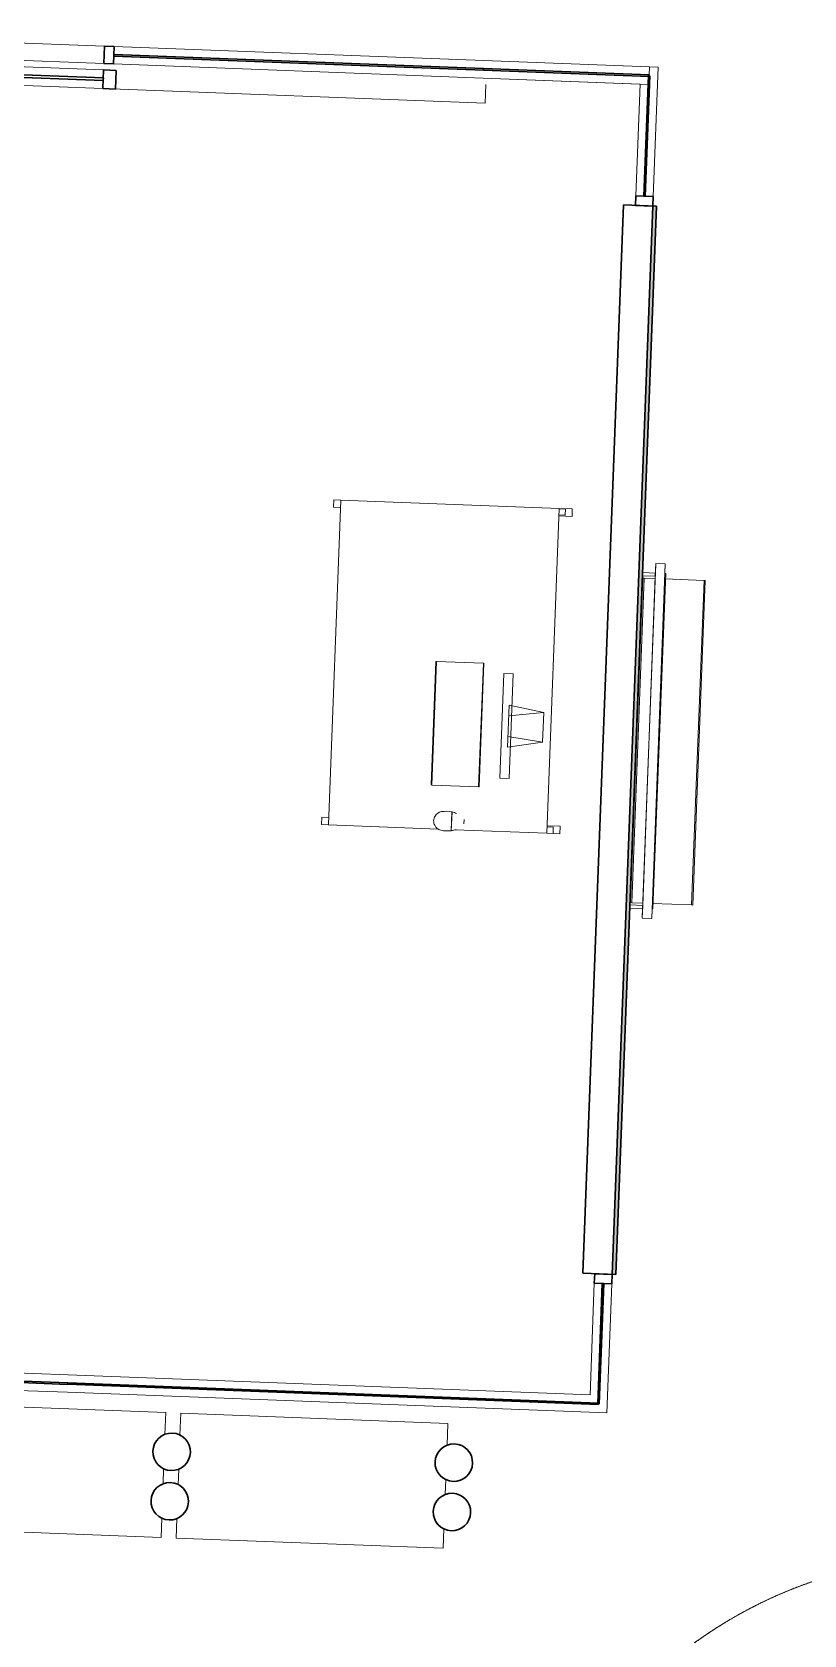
# Model space of a CAD drawing. Header units: millimetres. Extents: x 17567 to 83301, y -4294 to 56331.
# Drawn here: x 59764 to 62853, y 12797 to 19213 of the extents above; entities that cross this region are included whole.
import ezdxf

# ---------------------------------------------------------------- set-up
doc = ezdxf.new("R2010")
doc.units = ezdxf.units.MM
doc.header["$MEASUREMENT"] = 0
doc.linetypes.add('Hidden', pattern=[7.14375, 4.7625, -2.38125])
for name, color, linetype, lineweight in [('A-DETL-GENF', 92, 'Continuous', 13), ('A-DOOR', 33, 'Continuous', 13), ('A-DOOR-FRAM', 33, 'Continuous', 30), ('A-GLAZ-CURT', 52, 'Continuous', 13), ('A-GLAZ-CWMG', 51, 'Continuous', 13), ('A-WALL-PATT', 111, 'Continuous', 13), ('E-ELEC-EQPM', 71, 'Continuous', 13), ('E-ELEC-EQPM-HDLN', 91, 'Hidden', 13), ('I-FURN', 40, 'Continuous', 13), ('I-WALL', 2, 'Continuous', 13), ('Q-CASE', 33, 'Continuous', 13), ('Q-SPCQ', 91, 'Continuous', 13)]:
    doc.layers.add(name, color=color, linetype=linetype, lineweight=lineweight)

# ---------------------------------------------------------------- blocks, each defined once
blk = doc.blocks.new('System Panel - Glazed 6mm_Centre-9908075-GA PLAN - LEVEL 11')
at = {"layer": 'A-GLAZ-CURT', "lineweight": 30}
for p, q in [((241, 3), (-241, 3)), ((-241, 3), (-241, -3)), ((241, -3), (241, 3)), ((-241, -3), (241, -3))]:
    blk.add_line(p, q, dxfattribs=at)
blk = doc.blocks.new('Electrical Equipment_Fixed TV Screen_SCR-002 - SCR-002_10-9916045-GA PLAN - LEVEL 11')
at = {"layer": 'E-ELEC-EQPM'}
for p, q in [((-234, 0), (-234, -50.8)), ((-221.2, 0), (-221.2, -50.8)), ((1097.2, 0), (-221.2, 0)), ((1097.2, -50.8), (1097.2, 0)), ((-234, -50.8), (-272, -50.8)), ((-272, -50.8), (-272, -88.9)), ((-221.2, -50.8), (-272, -50.8)), ((-272, -50.8), (-272, -88.9)), ((1148, -50.8), (-272, -50.8)), ((-272, -50.8), (-272, -88.9)), ((1109.9, 0), (-234, 0)), ((1097.2, -50.8), (-221.2, -50.8)), ((867.2, 0), (-92.8, 0)), ((1148, -50.8), (1097.2, -50.8)), ((1109.9, -50.8), (1109.9, 0)), ((1148, -50.8), (1109.9, -50.8)), ((1148, -88.9), (1148, -50.8)), ((1148, -88.9), (1148, -50.8)), ((1148, -88.9), (1148, -50.8)), ((-272, -88.9), (-234, -88.9)), ((-272, -88.9), (1148, -88.9)), ((-272, -88.9), (1148, -88.9)), ((-234, -88.9), (-234, -92.3)), ((-234, -92.3), (1109.9, -92.3)), ((1109.9, -88.9), (1148, -88.9)), ((1109.9, -92.3), (1109.9, -88.9))]:
    blk.add_line(p, q, dxfattribs=at)
blk = doc.blocks.new('EEQ-PC-Monitor-_-Keyboard - WEQ-05-9001072-GA PLAN - LEVEL 11')
at = {"layer": 'E-ELEC-EQPM'}
for p, q in [((-210, -128.2), (-210, -165.3)), ((210, -128.2), (-210, -128.2)), ((210, -128.2), (210, -165.3)), ((-210, -165.3), (210, -165.3))]:
    blk.add_line(p, q, dxfattribs=at)
at = {"layer": 'I-FURN'}
for p, q in [((-84.2, -139.9), (-59.5, 0)), ((-59.5, 0), (59.5, -0.1)), ((-41.6, -139.9), (-59.3, -1.4)), ((41.6, -139.9), (59.5, -0.1)), ((59.5, -0.1), (84.2, -139.9)), ((84.2, -139.9), (-84.2, -139.9))]:
    blk.add_line(p, q, dxfattribs=at)
at = {"layer": 'Q-SPCQ'}
for p, q in [((247.3, -247.1), (-248, -247.1)), ((-248, -249.4), (-248, -247.1)), ((-248, -436.8), (-248, -249.4)), ((-248, -249.4), (247.3, -249.4)), ((247.3, -247.1), (247.3, -249.4)), ((247.3, -249.4), (247.3, -436.8)), ((380.9, -302.5), (398.2, -302.5)), ((352, -352.7), (427.1, -352.7)), ((352.1, -351.9), (427, -351.9)), ((352.9, -351.9), (352.9, -352.7)), ((352.9, -352.7), (352.9, -351.9)), ((426.2, -352.7), (426.2, -351.9)), ((426.2, -351.9), (426.2, -352.7)), ((-248, -439.9), (-248, -436.8)), ((247.3, -436.8), (-248, -436.8)), ((-248, -439.9), (247.3, -439.9)), ((247.3, -436.8), (247.3, -439.9))]:
    blk.add_line(p, q, dxfattribs=at)
for centre, radius, start, end in [((474.9, -373), 124.6, 170.64351, 189.7343), ((432.5, -365.7), 81.5, 156.59461, 170.2657), ((346.6, -365.7), 81.5, 9.7343, 23.40539), ((304.2, -373), 124.6, 350.2657, 9.35649), ((385.9, -388.2), 34.3, 189.7343, 244.50058), ((393.6, -372), 52.3, 244.50058, 265.49942), ((385.4, -372), 52.3, 274.50058, 295.49942), ((393.2, -388.2), 34.3, 295.49942, 350.2657)]:
    blk.add_arc(centre, radius, start, end, dxfattribs=at)
blk = doc.blocks.new('BVN_Joinery_FLAT STORE_JO-N-13 - BVN_Joinery_FLAT STORE_JO-N-13-8349981-GA PLAN - LEVEL 11')
at = {"layer": 'Q-CASE'}
for p, q in [((-581.5, 27.5), (-611.5, 27.5)), ((-611.5, -25), (-611.5, 27.5)), ((-585.3, 0), (-610.3, 0)), ((-585.3, -25), (-585.3, 0)), ((-581.5, 27.5), (-581.5, -25)), ((689.7, 27.5), (659.7, 27.5)), ((659.7, -25), (659.7, 27.5)), ((664.7, 0), (664.7, -25)), ((689.7, 0), (664.7, 0)), ((689.7, 27.5), (689.7, 0.1)), ((689.7, -25), (689.7, 0)), ((-611.5, -25), (-611.5, -900)), ((689.7, -25), (-611.5, -25)), ((-610.3, 0), (-610.3, -25)), ((689.7, -392.3), (689.7, -25)), ((689.7, -900), (689.7, -460.8)), ((-611.5, -900), (689.7, -900)), ((-611.5, -927.5), (-611.5, -900.1)), ((-611.5, -927.5), (-581.5, -927.5)), ((-581.5, -900.1), (-581.5, -927.5)), ((659.7, -927.5), (659.7, -900.1)), ((659.7, -927.5), (689.7, -927.5)), ((689.7, -900.1), (689.7, -927.5))]:
    blk.add_line(p, q, dxfattribs=at)
blk = doc.blocks.new('Rectangular Mullion - JEB_15 x 70mm-10456279-GA PLAN - LEVEL 11')
at = {"layer": 'A-GLAZ-CWMG'}
for p, q in [((-19599.6, 14114.9), (-19599.6, 13667.9)), ((-19529.6, 14114.9), (-19529.6, 13597.9))]:
    blk.add_line(p, q, dxfattribs=at)
blk = doc.blocks.new('BVN_Electrical Fixtures_Existing Power _ Data Pole_Single - BVN_Electrical Fixtures_Existing Power _ Data Pole_Single-5867652-GA PLAN - LEVEL 11')
at = {"layer": 'Q-CASE', "lineweight": 30}
for start, end in [(360, 180), (180, 360)]:
    blk.add_arc((0, 0), 75, start, end, dxfattribs=at)
blk = doc.blocks.new('RECEPTION HACK3 - RECEPTION HACK-9900925-GA PLAN - LEVEL 11')
at = {"layer": 'Q-CASE'}
for p, q in [((-21293.6, 13566.7), (-22363.6, 13566.7)), ((-22363.6, 13566.7), (-22363.6, 13476.9)), ((-21293.6, 13479.5), (-21293.6, 13566.7)), ((-20163.4, 13566.7), (-21233.4, 13566.7)), ((-21233.4, 13566.7), (-21233.4, 13478.5)), ((-20163.4, 13479.5), (-20163.4, 13566.7)), ((-22363.6, 13339.2), (-22363.6, 13278.9)), ((-21293.6, 13281.6), (-21293.6, 13341.8)), ((-21233.4, 13342.8), (-21233.4, 13280.6)), ((-20163.4, 13281.6), (-20163.4, 13341.8)), ((-22363.6, 13141.2), (-22363.6, 13066.7)), ((-21293.6, 13066.7), (-21293.6, 13143.9)), ((-21233.4, 13144.9), (-21233.4, 13066.7)), ((-20163.4, 13066.7), (-20163.4, 13143.9)), ((-22363.6, 13066.7), (-21293.6, 13066.7)), ((-21233.4, 13066.7), (-20163.4, 13066.7))]:
    blk.add_line(p, q, dxfattribs=at)
blk = doc.blocks.new('System Panel - Glazed 6mm_Centre-9906496-GA PLAN - LEVEL 11')
at = {"layer": 'A-GLAZ-CURT', "lineweight": 30}
for p, q in [((750, 3), (-750, 3)), ((-750, 3), (-750, -3)), ((750, -3), (750, 3)), ((-750, -3), (750, -3))]:
    blk.add_line(p, q, dxfattribs=at)
blk = doc.blocks.new('System Panel - Glazed 6mm_Centre-10456283-GA PLAN - LEVEL 11')
at = {"layer": 'A-GLAZ-CURT', "lineweight": 30}
for p, q in [((312.7, 3), (-312.7, 3)), ((-312.7, 3), (-312.7, -3)), ((312.7, -3), (312.7, 3)), ((-312.7, -3), (312.7, -3))]:
    blk.add_line(p, q, dxfattribs=at)
blk = doc.blocks.new('DCW_Door_Glass Sliding Single - DCW_Door_Glass Sliding Single-9906524-GA PLAN - LEVEL 11')
at = {"layer": 'A-DETL-GENF'}
for p, q in [((-100, -185), (100, -185)), ((100, -185), (43.4, -241.6))]:
    blk.add_line(p, q, dxfattribs=at)
at = {"layer": 'A-DOOR'}
for p, q in [((2271.5, -135), (2271.5, -60)), ((740.5, -135), (2271.5, -135))]:
    blk.add_line(p, q, dxfattribs=at)
at = {"layer": 'A-DOOR', "lineweight": 30}
for p, q in [((-740.5, -92.5), (740.5, -92.5)), ((-740.5, -102.5), (-740.5, -92.5)), ((740.5, -102.5), (-740.5, -102.5)), ((740.5, -92.5), (740.5, -102.5))]:
    blk.add_line(p, q, dxfattribs=at)
at = {"layer": 'A-DOOR-FRAM'}
for p, q in [((-790.5, -60), (-740.5, -60)), ((-790.5, -135), (-790.5, -60)), ((-740.5, -60), (-740.5, -135)), ((740.5, -60), (790.5, -60)), ((740.5, -135), (740.5, -60)), ((790.5, -60), (790.5, -135)), ((-740.5, -135), (-790.5, -135)), ((790.5, -135), (740.5, -135))]:
    blk.add_line(p, q, dxfattribs=at)
at = {"layer": 'A-DOOR-FRAM', "lineweight": 13}
for p, q in [((740.5, -60), (-690.5, -60)), ((-690.5, -135), (740.5, -135))]:
    blk.add_line(p, q, dxfattribs=at)
blk = doc.blocks.new('System Panel - Glazed 6mm_Centre-9906520-GA PLAN - LEVEL 11')
at = {"layer": 'A-GLAZ-CURT', "lineweight": 30}
for p, q in [((740.5, 3), (-740.5, 3)), ((-740.5, 3), (-740.5, -3)), ((740.5, -3), (740.5, 3)), ((-740.5, -3), (740.5, -3))]:
    blk.add_line(p, q, dxfattribs=at)
blk = doc.blocks.new('Rectangular Mullion - JEB_15 x 70mm-9906491-GA PLAN - LEVEL 11')
at = {"layer": 'A-GLAZ-CWMG'}
for p, q in [((-21690.1, 13667.9), (-23190.1, 13667.9)), ((-21690.1, 13597.9), (-23190.1, 13597.9))]:
    blk.add_line(p, q, dxfattribs=at)
blk = doc.blocks.new('Rectangular Mullion - JEB_15 x 70mm-10456280-GA PLAN - LEVEL 11')
at = {"layer": 'A-GLAZ-CWMG'}
for p, q in [((-19599.6, 13667.9), (-20190.1, 13667.9)), ((-19529.6, 13597.9), (-20190.1, 13597.9))]:
    blk.add_line(p, q, dxfattribs=at)
blk = doc.blocks.new('Rectangular Mullion - JEB_15 x 70mm-9906518-GA PLAN - LEVEL 11')
at = {"layer": 'A-GLAZ-CWMG'}
for p, q in [((-21746.8, 18988.5), (-23227.8, 18988.5)), ((-21746.8, 18918.5), (-23227.8, 18918.5))]:
    blk.add_line(p, q, dxfattribs=at)
blk = doc.blocks.new('Rectangular Mullion - JEB_15 x 70mm-9906517-GA PLAN - LEVEL 11')
at = {"layer": 'A-GLAZ-CWMG'}
for p, q in [((-23227.8, 18988.5), (-24708.8, 18988.5)), ((-23227.8, 18918.5), (-24708.8, 18918.5))]:
    blk.add_line(p, q, dxfattribs=at)
blk = doc.blocks.new('System Panel - Glazed 6mm_Centre-10456326-GA PLAN - LEVEL 11')
at = {"layer": 'A-GLAZ-CURT', "lineweight": 30}
for p, q in [((331.6, 3), (-331.6, 3)), ((-331.6, 3), (-331.6, -3)), ((331.6, -3), (331.6, 3)), ((-331.6, -3), (331.6, -3))]:
    blk.add_line(p, q, dxfattribs=at)
blk = doc.blocks.new('Rectangular Mullion - JEB_15 x 70mm-10554891-GA PLAN - LEVEL 11')
at = {"layer": 'A-GLAZ-CWMG'}
for p, q in [((-19529.6, 18988.5), (-20227.8, 18988.5)), ((-19599.6, 18918.5), (-20227.8, 18918.5))]:
    blk.add_line(p, q, dxfattribs=at)
blk = doc.blocks.new('Rectangular Mullion - JEB_38 x 70mm-9906348-GA PLAN - LEVEL 11')
at = {"layer": 'A-GLAZ-CWMG', "lineweight": 30}
for p, q in [((-19, 35), (19, 35)), ((-19, -35), (-19, 35)), ((19, 35), (19, -35)), ((19, -35), (-19, -35))]:
    blk.add_line(p, q, dxfattribs=at)
blk = doc.blocks.new('System Panel - Glazed 6mm_Centre-10554889-GA PLAN - LEVEL 11')
at = {"layer": 'A-GLAZ-CURT', "lineweight": 30}
for p, q in [((241.5, 3), (-241.5, 3)), ((-241.5, 3), (-241.5, -3)), ((241.5, -3), (241.5, 3)), ((-241.5, -3), (241.5, -3))]:
    blk.add_line(p, q, dxfattribs=at)
blk = doc.blocks.new('Rectangular Mullion - JEB_15 x 70mm-10554890-GA PLAN - LEVEL 11')
at = {"layer": 'A-GLAZ-CWMG'}
for p, q in [((-19529.6, 18988.5), (-19529.6, 18470.6)), ((-19599.6, 18918.5), (-19599.6, 18470.6))]:
    blk.add_line(p, q, dxfattribs=at)
blk = doc.blocks.new('Rectangular Mullion - JEB_38 x 70mm-9907649-GA PLAN - LEVEL 11')
at = {"layer": 'A-GLAZ-CWMG', "lineweight": 30}
for p, q in [((-38, 35), (0, 35)), ((-38, -35), (-38, 35)), ((0, 35), (0, -35)), ((0, -35), (-38, -35))]:
    blk.add_line(p, q, dxfattribs=at)
blk = doc.blocks.new('Rectangular Mullion - JEB_38 x 70mm-9904427-GA PLAN - LEVEL 11')
at = {"layer": 'A-GLAZ-CWMG', "lineweight": 30}
for p, q in [((0, 35), (-38, 35)), ((-38, 35), (-38, -35)), ((0, -35), (0, 35)), ((-38, -35), (0, -35))]:
    blk.add_line(p, q, dxfattribs=at)
blk = doc.blocks.new('POWER_DATA_DROPPER - POWER_DATA_DROPPER-V128-GA PLAN - LEVEL 11')
at = {"layer": 'E-ELEC-EQPM-HDLN'}
for q in [(0, 200), (-200, 0), (0, -200), (200, 0)]:
    blk.add_line((0, 0), q, dxfattribs=at)
blk.add_circle((0, 0), 1800, dxfattribs=at)
for start, end in [(21.91526, 173.64398), (359.07918, 359.72404), (355.75817, 356.40302), (297.31303, 331.83156), (237.99527, 287.35668), (295.1731, 295.8395)]:
    blk.add_arc((0, 0), 1800, start, end, dxfattribs=at)
blk = doc.blocks.new('POWER_DATA_DROPPER - POWER_DATA_DROPPER-V132-GA PLAN - LEVEL 11')
at = {"layer": 'E-ELEC-EQPM-HDLN'}
for q in [(0, 200), (-200, 0), (0, -200), (200, 0)]:
    blk.add_line((0, 0), q, dxfattribs=at)
blk.add_circle((0, 0), 1800, dxfattribs=at)
for start, end in [(52.86353, 99.02208), (108.24346, 110.16206), (114.68698, 187.27008), (35.28898, 37.0873), (0.56509, 1.22175), (238.80001, 335.17653), (209.38906, 210.04823), (212.78374, 213.4429)]:
    blk.add_arc((0, 0), 1800, start, end, dxfattribs=at)
blk = doc.blocks.new('BVN_Project Room North Shelf - JO-N-31-V298-GA PLAN - LEVEL 11')
at = {"layer": 'Q-CASE'}
for p, q in [((-605.3, -53.5), (-605.3, -48.5)), ((694.7, -48.5), (-605.3, -48.5)), ((-605.3, -211.1), (-605.3, -53.5)), ((694.7, -53.5), (-605.3, -53.5)), ((694.7, -48.5), (694.7, -53.5)), ((694.7, -53.5), (694.7, -211.1)), ((-605.3, -293.5), (-605.3, -249.2)), ((694.7, -249.2), (694.7, -293.5)), ((-605.3, -298.5), (-605.3, -293.5)), ((694.7, -293.5), (-605.3, -293.5)), ((-605.3, -298.5), (694.7, -298.5)), ((694.7, -293.5), (694.7, -298.5))]:
    blk.add_line(p, q, dxfattribs=at)
blk = doc.blocks.new('DCW_Door_Glass Sliding Single - DCW_Door_Glass Sliding Single-V324-GA PLAN - LEVEL 11')
at = {"layer": 'A-DETL-GENF'}
for p, q in [((-100, -185), (100, -185)), ((100, -185), (43.4, -241.6))]:
    blk.add_line(p, q, dxfattribs=at)
at = {"layer": 'A-DOOR'}
for p, q in [((2271.5, -135), (2271.5, -60)), ((740.5, -135), (2271.5, -135))]:
    blk.add_line(p, q, dxfattribs=at)
at = {"layer": 'A-DOOR', "lineweight": 30}
for p, q in [((-740.5, -92.5), (740.5, -92.5)), ((-740.5, -102.5), (-740.5, -92.5)), ((740.5, -102.5), (-740.5, -102.5)), ((740.5, -92.5), (740.5, -102.5))]:
    blk.add_line(p, q, dxfattribs=at)
at = {"layer": 'A-DOOR-FRAM'}
for p, q in [((-790.5, -60), (-740.5, -60)), ((-790.5, -135), (-790.5, -60)), ((-740.5, -60), (-740.5, -135)), ((740.5, -60), (790.5, -60)), ((740.5, -135), (740.5, -60)), ((790.5, -60), (790.5, -135)), ((-740.5, -135), (-790.5, -135)), ((790.5, -135), (740.5, -135))]:
    blk.add_line(p, q, dxfattribs=at)
at = {"layer": 'A-DOOR-FRAM', "lineweight": 13}
for p, q in [((740.5, -60), (-690.5, -60)), ((-690.5, -135), (740.5, -135))]:
    blk.add_line(p, q, dxfattribs=at)
blk = doc.blocks.new('System Panel - Glazed 6mm_Centre-V321-GA PLAN - LEVEL 11')
at = {"layer": 'A-GLAZ-CURT', "lineweight": 30}
for p, q in [((740.5, 3), (-740.5, 3)), ((-740.5, 3), (-740.5, -3)), ((740.5, -3), (740.5, 3)), ((-740.5, -3), (740.5, -3))]:
    blk.add_line(p, q, dxfattribs=at)
blk = doc.blocks.new('Rectangular Mullion - JEB_15 x 70mm-V326-GA PLAN - LEVEL 11')
at = {"layer": 'A-GLAZ-CWMG'}
for p, q in [((-21746.8, 18988.5), (-23227.8, 18988.5)), ((-21746.8, 18918.5), (-23227.8, 18918.5))]:
    blk.add_line(p, q, dxfattribs=at)
blk = doc.blocks.new('Rectangular Mullion - JEB_15 x 70mm-V325-GA PLAN - LEVEL 11')
at = {"layer": 'A-GLAZ-CWMG'}
for p, q in [((-23227.8, 18988.5), (-24708.8, 18988.5)), ((-23227.8, 18918.5), (-24708.8, 18918.5))]:
    blk.add_line(p, q, dxfattribs=at)
blk = doc.blocks.new('System Panel - Glazed 6mm_Centre-V327-GA PLAN - LEVEL 11')
at = {"layer": 'A-GLAZ-CURT', "lineweight": 30}
for p, q in [((331.6, 3), (-331.6, 3)), ((-331.6, 3), (-331.6, -3)), ((331.6, -3), (331.6, 3)), ((-331.6, -3), (331.6, -3))]:
    blk.add_line(p, q, dxfattribs=at)
blk = doc.blocks.new('Rectangular Mullion - JEB_15 x 70mm-10456327-GA PLAN - LEVEL 11')
at = {"layer": 'A-GLAZ-CWMG'}
for p, q in [((-19564.6, 18988.5), (-20227.8, 18988.5)), ((-19564.6, 18988.5), (-19564.6, 18956.5)), ((-19567.6, 18918.5), (-20227.8, 18918.5))]:
    blk.add_line(p, q, dxfattribs=at)
blk = doc.blocks.new('Rectangular Mullion - JEB_38 x 70mm-V329-GA PLAN - LEVEL 11')
at = {"layer": 'A-GLAZ-CWMG', "lineweight": 30}
for p, q in [((-19, 35), (19, 35)), ((-19, -35), (-19, 35)), ((19, 35), (19, -35)), ((19, -35), (-19, -35))]:
    blk.add_line(p, q, dxfattribs=at)

msp = doc.modelspace()

# ---------------------------------------------------------------- hatches: boundary and pattern name
at = {"layer": 'A-WALL-PATT'}
msp.add_hatch(color=256, dxfattribs=at).paths.add_polyline_path([(62100.9, 14239.6), (62085.9, 14240.1), (62151.9, 15973.3), (62248.9, 18516.8), (62263.9, 18516.2)])

# ---------------------------------------------------------------- linework, layer by layer
at = {"layer": 'I-WALL', "lineweight": 30}
for p, q in [((62131, 18521.3), (61968, 14244.6)), ((62085.9, 14240.1), (62248.9, 18516.8)), ((62100.9, 14239.6), (62263.9, 18516.2)), ((62263.9, 18516.2), (62131, 18521.3)), ((61968, 14244.6), (62100.9, 14239.6))]:
    msp.add_line(p, q, dxfattribs=at)

# ---------------------------------------------------------------- block references
at = {"layer": 'A-DOOR', "rotation": 357.816525054261}
for name in ['DCW_Door_Glass Sliding Single - DCW_Door_Glass Sliding Single-9906524-GA PLAN - LEVEL 11', 'DCW_Door_Glass Sliding Single - DCW_Door_Glass Sliding Single-V324-GA PLAN - LEVEL 11']:
    msp.add_blockref(name, (59313.2, 19150), dxfattribs=at)
at = {"layer": 'A-GLAZ-CURT'}
for name, p, rotation in [('System Panel - Glazed 6mm_Centre-9906520-GA PLAN - LEVEL 11', (60831.1, 19092.1), 357.816525054261), ('System Panel - Glazed 6mm_Centre-V321-GA PLAN - LEVEL 11', (60831.1, 19092.1), 357.816525054261), ('System Panel - Glazed 6mm_Centre-10456326-GA PLAN - LEVEL 11', (61902.4, 19051.3), 357.816525054261), ('System Panel - Glazed 6mm_Centre-V327-GA PLAN - LEVEL 11', (61902.4, 19051.3), 357.816525054261), ('System Panel - Glazed 6mm_Centre-10554889-GA PLAN - LEVEL 11', (62224.6, 18797.4), 87.81652505426098), ('System Panel - Glazed 6mm_Centre-9908075-GA PLAN - LEVEL 11', (62040.3, 13962.7), 87.81652505426104), ('System Panel - Glazed 6mm_Centre-9906496-GA PLAN - LEVEL 11', (59157.7, 13831.4), 357.816525054261), ('System Panel - Glazed 6mm_Centre-9906496-GA PLAN - LEVEL 11', (60656.6, 13774.3), 357.816525054261), ('System Panel - Glazed 6mm_Centre-10456283-GA PLAN - LEVEL 11', (61718.6, 13733.8), 357.816525054261)]:
    msp.add_blockref(name, p, dxfattribs=dict(at, rotation=rotation))
at = {"layer": 'A-GLAZ-CWMG'}
for name, p, rotation in [('Rectangular Mullion - JEB_15 x 70mm-9906518-GA PLAN - LEVEL 11', (81062, -646.5), 357.816525054261), ('Rectangular Mullion - JEB_15 x 70mm-V326-GA PLAN - LEVEL 11', (81062, -646.5), 357.816525054261), ('Rectangular Mullion - JEB_15 x 70mm-9906517-GA PLAN - LEVEL 11', (84059.9, -760.8), 357.816525054261), ('Rectangular Mullion - JEB_15 x 70mm-V325-GA PLAN - LEVEL 11', (84059.9, -760.8), 357.816525054261), ('Rectangular Mullion - JEB_15 x 70mm-10554891-GA PLAN - LEVEL 11', (81062, -646.5), 357.816525054261), ('Rectangular Mullion - JEB_15 x 70mm-10456327-GA PLAN - LEVEL 11', (81062, -646.5), 357.816525054261), ('Rectangular Mullion - JEB_15 x 70mm-10554890-GA PLAN - LEVEL 11', (81062, -646.5), 357.816525054261), ('Rectangular Mullion - JEB_38 x 70mm-9904427-GA PLAN - LEVEL 11', (62213.9, 18518.1), 267.8165250542609), ('Rectangular Mullion - JEB_15 x 70mm-10456279-GA PLAN - LEVEL 11', (81062, -646.5), 357.816525054261), ('Rectangular Mullion - JEB_15 x 70mm-9906491-GA PLAN - LEVEL 11', (81062, -646.5), 357.816525054261), ('Rectangular Mullion - JEB_15 x 70mm-9906491-GA PLAN - LEVEL 11', (82560.9, -703.7), 357.816525054261), ('Rectangular Mullion - JEB_15 x 70mm-10456280-GA PLAN - LEVEL 11', (81062, -646.5), 357.816525054261)]:
    msp.add_blockref(name, p, dxfattribs=dict(at, rotation=rotation))
at = {"layer": 'A-GLAZ-CWMG', "extrusion": (0, 0, -1)}
for name, p, rotation in [('Rectangular Mullion - JEB_38 x 70mm-9906348-GA PLAN - LEVEL 11', (-60072.1, 19121.1), 182.183474945739), ('Rectangular Mullion - JEB_38 x 70mm-V329-GA PLAN - LEVEL 11', (-60072.1, 19121.1), 182.183474945739), ('Rectangular Mullion - JEB_38 x 70mm-9907649-GA PLAN - LEVEL 11', (-62050.9, 14241.5), 92.18347494573898)]:
    msp.add_blockref(name, p, dxfattribs=dict(at, rotation=rotation))
at = {"layer": 'E-ELEC-EQPM'}
for name, p, rotation in [('Electrical Equipment_Fixed TV Screen_SCR-002 - SCR-002_10-9916045-GA PLAN - LEVEL 11', (62165.7, 15940.2), 87.81652505426098), ('EEQ-PC-Monitor-_-Keyboard - WEQ-05-9001072-GA PLAN - LEVEL 11', (61810.1, 16429.5), 267.816525054261), ('POWER_DATA_DROPPER - POWER_DATA_DROPPER-V132-GA PLAN - LEVEL 11', (58054.5, 11486.6), 340.816525054261), ('POWER_DATA_DROPPER - POWER_DATA_DROPPER-V128-GA PLAN - LEVEL 11', (63471.6, 11307.3), 351.7056236633403)]:
    msp.add_blockref(name, p, dxfattribs=dict(at, rotation=rotation))
at = {"layer": 'Q-CASE'}
for name, p, rotation in [('BVN_Joinery_FLAT STORE_JO-N-13 - BVN_Joinery_FLAT STORE_JO-N-13-8349981-GA PLAN - LEVEL 11', (61875.7, 16694.4), 267.8165250542619), ('BVN_Project Room North Shelf - JO-N-31-V298-GA PLAN - LEVEL 11', (62483.9, 16411), 267.8165250542606), ('RECEPTION HACK3 - RECEPTION HACK-9900925-GA PLAN - LEVEL 11', (81060.7, -681.5), 357.816525054261), ('BVN_Electrical Fixtures_Existing Power _ Data Pole_Single - BVN_Electrical Fixtures_Existing Power _ Data Pole_Single-5867652-GA PLAN - LEVEL 11', (60322.8, 13529.6), 267.816525054261), ('BVN_Electrical Fixtures_Existing Power _ Data Pole_Single - BVN_Electrical Fixtures_Existing Power _ Data Pole_Single-5867652-GA PLAN - LEVEL 11', (61452.2, 13486.5), 267.816525054261), ('BVN_Electrical Fixtures_Existing Power _ Data Pole_Single - BVN_Electrical Fixtures_Existing Power _ Data Pole_Single-5867652-GA PLAN - LEVEL 11', (60315.3, 13331.8), 267.816525054261), ('BVN_Electrical Fixtures_Existing Power _ Data Pole_Single - BVN_Electrical Fixtures_Existing Power _ Data Pole_Single-5867652-GA PLAN - LEVEL 11', (61444.6, 13288.7), 267.816525054261)]:
    msp.add_blockref(name, p, dxfattribs=dict(at, rotation=rotation))

doc.saveas('drawing.dxf')
